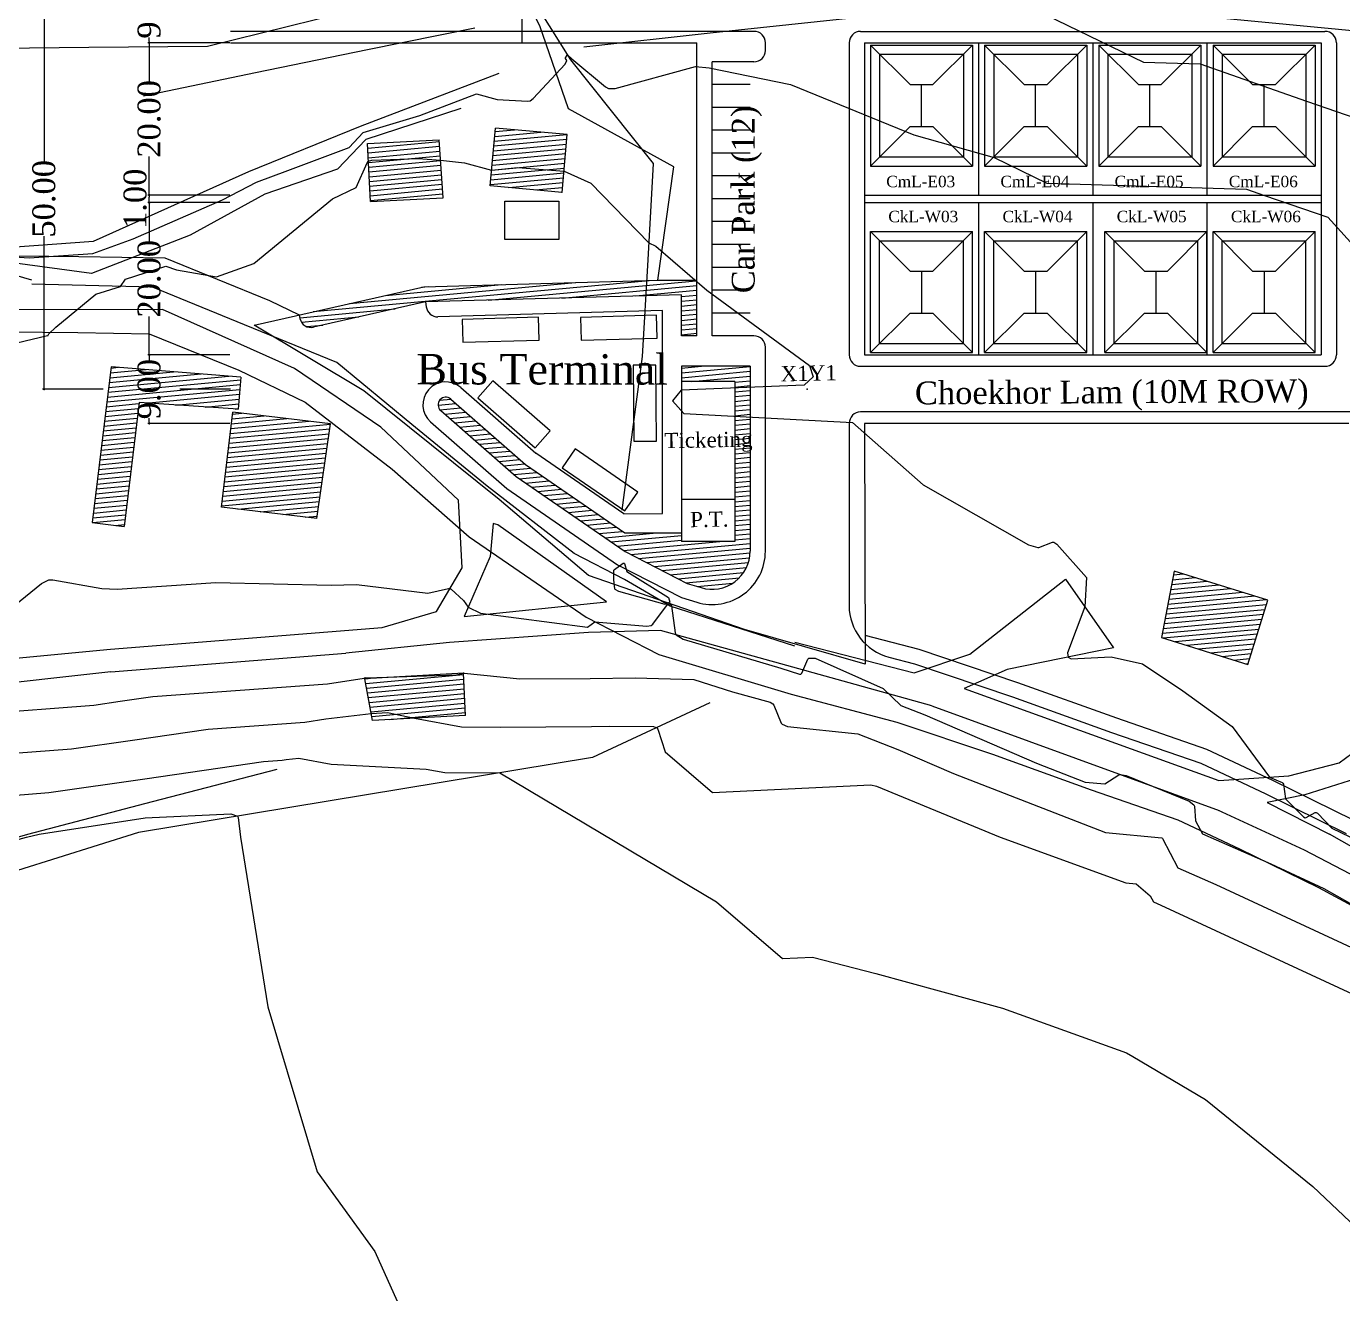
# Model space of a CAD drawing. Extents: x 15746 to 36625, y 87803 to 171760.
# Drawn here: x 17585.1 to 17758, y 88271.2 to 88437.6 of the extents above; entities that cross this region are included whole.
import ezdxf

# ---------------------------------------------------------------- set-up
doc = ezdxf.new("R2010")
doc.units = 0
doc.header["$LTSCALE"] = 5
doc.header["$MEASUREMENT"] = 0
for name, color, linetype in [('BOUNDARY', 7, 'FENCELINE2'), ('CONTOUR', 254, 'Continuous'), ('Demarcation', 7, 'Continuous'), ('EXISTING BUILDING', 21, 'Continuous'), ('EXISTING ROAD', 25, 'Continuous'), ('Hatch2', 254, 'Continuous'), ('NewBuilding', 7, 'Continuous'), ('Phase1', 7, 'Continuous'), ('RELIEF', 255, 'Continuous'), ('STREAM & RIVER FRONT', 161, 'Continuous'), ('text', 7, 'Continuous')]:
    doc.layers.add(name, color=color, linetype=linetype)
doc.styles.get("Standard").update_dxf_attribs({"font": 'TIMES.TTF', "height": 3})
doc.linetypes.add('FENCELINE2', pattern='A,0.25,-0.1,[132,ltypeshp.shx,S=0.1,R=0,X=-0.1,Y=0],-0.1,1', length=1.45)
doc.dimstyles.get("Standard").update_dxf_attribs({"dimtxt": 0.2, "dimasz": 0.3, "dimexe": 0.18, "dimexo": 0.0625, "dimgap": 0.09, "dimtad": 0, "dimzin": 0, "dimdsep": 46, "dimtxsty": 'Standard', "dimblk": 'DOT', "dimcen": 0.09, "dimadec": 0, "dimazin": 0, "dimtfac": 1, "dimtofl": 0, "dimtmove": 2, "dimatfit": 2, "dimfxl": 1, "dimtolj": 1, "dimtzin": 0, "dimarcsym": 0})
pattern_1 = [(5.3223326, (-52627.4863, 31781.70936), (-0.0579741825, 0.6223053866), [])]

# ---------------------------------------------------------------- blocks, each defined once
blk = doc.blocks.new('_Dot')
at = {"color": 0, "linetype": 'ByBlock', "lineweight": -2}
blk.add_line((-0.5, 0), (-1, 0), dxfattribs=at)
at = {"color": 0, "linetype": 'ByBlock', "const_width": 0.5}
blk.add_lwpolyline([(-0.25, 0, 1), (0.25, 0, 1)], format="xyb", close=True, dxfattribs=at)
blk = doc.blocks.new('*D35')
at = {"layer": 'Defpoints', "color": 0}
for p in [(17601.22, 88394.49), (17611.89, 88394.49), (17611.89, 88385.49)]:
    blk.add_point(p, dxfattribs=at)
at = {"layer": 'Demarcation', "color": 0, "lineweight": -2}
for p, q in [((17611.83, 88394.49), (17601.04, 88394.49)), ((17601.22, 88394.19), (17601.22, 88393.79)), ((17601.22, 88385.79), (17601.22, 88386.19)), ((17611.83, 88385.49), (17601.04, 88385.49))]:
    blk.add_line(p, q, dxfattribs=at)
at = {"layer": 'Demarcation', "color": 0, "lineweight": -2, "xscale": 0.3000000000000001, "yscale": 0.3000000000000001, "zscale": 0.3000000000000001}
for p, rotation in [((17601.22, 88394.49), 90), ((17601.22, 88385.49), 270)]:
    blk.add_blockref('_Dot', p, dxfattribs=dict(at, rotation=rotation))
at = {"layer": 'Demarcation', "color": 0, "insert": (17601.22, 88389.99), "char_height": 3, "attachment_point": 5, "rotation": 90}
blk.add_mtext('\\A1;9.00', dxfattribs=at)
blk = doc.blocks.new('*D36')
at = {"layer": 'Defpoints', "color": 0}
for p in [(17601.22, 88414.49), (17611.89, 88414.49), (17611.89, 88394.49)]:
    blk.add_point(p, dxfattribs=at)
at = {"layer": 'Demarcation', "color": 0, "lineweight": -2}
for p, q in [((17611.83, 88414.49), (17601.04, 88414.49)), ((17601.22, 88414.19), (17601.22, 88409.44)), ((17601.22, 88394.79), (17601.22, 88399.54)), ((17611.83, 88394.49), (17601.04, 88394.49))]:
    blk.add_line(p, q, dxfattribs=at)
at = {"layer": 'Demarcation', "color": 0, "lineweight": -2, "xscale": 0.3000000000000001, "yscale": 0.3000000000000001, "zscale": 0.3000000000000001}
for p, rotation in [((17601.22, 88414.49), 90), ((17601.22, 88394.49), 270)]:
    blk.add_blockref('_Dot', p, dxfattribs=dict(at, rotation=rotation))
at = {"layer": 'Demarcation', "color": 0, "insert": (17601.22, 88404.49), "char_height": 3, "attachment_point": 5, "rotation": 90}
blk.add_mtext('\\A1;20.00', dxfattribs=at)
blk = doc.blocks.new('*D37')
at = {"layer": 'Defpoints', "color": 0}
for p in [(17601.22, 88415.49), (17611.89, 88415.49), (17611.89, 88414.49)]:
    blk.add_point(p, dxfattribs=at)
at = {"layer": 'Demarcation', "color": 0, "lineweight": -2}
for p, q in [((17611.83, 88415.49), (17601.04, 88415.49)), ((17611.83, 88414.49), (17601.04, 88414.49)), ((17601.22, 88414.79), (17601.22, 88415.19))]:
    blk.add_line(p, q, dxfattribs=at)
at = {"layer": 'Demarcation', "color": 0, "lineweight": -2, "xscale": 0.3000000000000001, "yscale": 0.3000000000000001, "zscale": 0.3000000000000001}
for p, rotation in [((17601.22, 88415.49), 90), ((17601.22, 88414.49), 270)]:
    blk.add_blockref('_Dot', p, dxfattribs=dict(at, rotation=rotation))
at = {"layer": 'Demarcation', "color": 0, "insert": (17599.38, 88414.99), "char_height": 3, "attachment_point": 5, "rotation": 90}
blk.add_mtext('\\A1;1.00', dxfattribs=at)
blk = doc.blocks.new('*D38')
at = {"layer": 'Defpoints', "color": 0}
for p in [(17601.22, 88435.49), (17611.89, 88435.49), (17611.89, 88415.49)]:
    blk.add_point(p, dxfattribs=at)
at = {"layer": 'Demarcation', "color": 0, "lineweight": -2}
for p, q in [((17611.83, 88435.49), (17601.04, 88435.49)), ((17601.22, 88435.19), (17601.22, 88430.44)), ((17601.22, 88415.79), (17601.22, 88420.54)), ((17611.83, 88415.49), (17601.04, 88415.49))]:
    blk.add_line(p, q, dxfattribs=at)
at = {"layer": 'Demarcation', "color": 0, "lineweight": -2, "xscale": 0.3000000000000001, "yscale": 0.3000000000000001, "zscale": 0.3000000000000001}
for p, rotation in [((17601.22, 88435.49), 90), ((17601.22, 88415.49), 270)]:
    blk.add_blockref('_Dot', p, dxfattribs=dict(at, rotation=rotation))
at = {"layer": 'Demarcation', "color": 0, "insert": (17601.22, 88425.49), "char_height": 3, "attachment_point": 5, "rotation": 90}
blk.add_mtext('\\A1;20.00', dxfattribs=at)
blk = doc.blocks.new('*D39')
at = {"layer": 'Defpoints', "color": 0}
for p in [(17601.22, 88444.49), (17611.89, 88444.49), (17611.89, 88435.49)]:
    blk.add_point(p, dxfattribs=at)
at = {"layer": 'Demarcation', "color": 0, "lineweight": -2}
for p, q in [((17611.83, 88444.49), (17601.04, 88444.49)), ((17601.22, 88444.19), (17601.22, 88443.79)), ((17601.22, 88435.79), (17601.22, 88436.19)), ((17611.83, 88435.49), (17601.04, 88435.49))]:
    blk.add_line(p, q, dxfattribs=at)
at = {"layer": 'Demarcation', "color": 0, "lineweight": -2, "xscale": 0.3000000000000001, "yscale": 0.3000000000000001, "zscale": 0.3000000000000001}
for p, rotation in [((17601.22, 88444.49), 90), ((17601.22, 88435.49), 270)]:
    blk.add_blockref('_Dot', p, dxfattribs=dict(at, rotation=rotation))
at = {"layer": 'Demarcation', "color": 0, "insert": (17601.22, 88439.99), "char_height": 3, "attachment_point": 5, "rotation": 90}
blk.add_mtext('\\A1;9.00', dxfattribs=at)
blk = doc.blocks.new('*D44')
at = {"layer": 'Defpoints', "color": 0}
for p in [(17587.4, 88439.99), (17595.23, 88439.99), (17595.23, 88389.99)]:
    blk.add_point(p, dxfattribs=at)
at = {"layer": 'Demarcation', "color": 0, "lineweight": -2}
for p, q in [((17595.17, 88439.99), (17587.22, 88439.99)), ((17587.4, 88439.69), (17587.4, 88419.88)), ((17587.4, 88390.29), (17587.4, 88410.1)), ((17595.17, 88389.99), (17587.22, 88389.99))]:
    blk.add_line(p, q, dxfattribs=at)
at = {"layer": 'Demarcation', "color": 0, "lineweight": -2, "xscale": 0.3000000000000001, "yscale": 0.3000000000000001, "zscale": 0.3000000000000001}
for p, rotation in [((17587.4, 88439.99), 90), ((17587.4, 88389.99), 270)]:
    blk.add_blockref('_Dot', p, dxfattribs=dict(at, rotation=rotation))
at = {"layer": 'Demarcation', "color": 0, "insert": (17587.4, 88414.99), "char_height": 3, "attachment_point": 5, "rotation": 90}
blk.add_mtext('\\A1;50.00', dxfattribs=at)
blk = doc.blocks.new('wall')
at = {"layer": 'Phase1'}
for p, q in [((-5.5, 6.75), (-5.5, -6.75)), ((-5.5, 6.75), (5.5, 6.75)), ((5.5, 6.75), (5.5, -6.75)), ((-5.5, -6.75), (5.5, -6.75))]:
    blk.add_line(p, q, dxfattribs=at)
blk = doc.blocks.new('newbuilding')
at = {"layer": 'NewBuilding'}
h = blk.add_hatch(dxfattribs=at)
h.set_pattern_fill('ANSI31', color=254, scale=5, style=0)
edge = h.paths.add_edge_path()
edge.add_line((17652.16, 88529.49), (17663.16, 88529.49))
edge = h.paths.add_edge_path()
edge.add_line((17652.16, 88542.99), (17652.16, 88529.49))
edge = h.paths.add_edge_path()
edge.add_line((17663.16, 88542.99), (17663.16, 88529.49))
edge = h.paths.add_edge_path()
edge.add_line((17652.16, 88542.99), (17663.16, 88542.99))
at = {"layer": 'NewBuilding', "color": 253}
for p, q in [((17650.96, 88544.19), (17656.16, 88538.99)), ((17650.96, 88544.19), (17664.36, 88544.19)), ((17650.96, 88544.19), (17650.96, 88528.29)), ((17664.36, 88544.19), (17659.16, 88538.99)), ((17664.36, 88544.19), (17664.36, 88528.29)), ((17656.16, 88538.99), (17659.16, 88538.99)), ((17657.66, 88533.49), (17657.66, 88538.99)), ((17650.96, 88528.29), (17656.16, 88533.49)), ((17656.16, 88533.49), (17659.16, 88533.49)), ((17664.36, 88528.29), (17659.16, 88533.49)), ((17650.96, 88528.29), (17664.36, 88528.29))]:
    blk.add_line(p, q, dxfattribs=at)
at = {"layer": 'NewBuilding'}
blk.add_blockref('wall', (17657.66, 88536.24), dxfattribs=at)

msp = doc.modelspace()

# ---------------------------------------------------------------- hatches: boundary and pattern name
at = {"layer": 'EXISTING BUILDING'}
h = msp.add_hatch(dxfattribs=at)
h.set_pattern_fill('ANSI31', color=256, scale=5, angle=-39.67767, style=0)
h.set_pattern_definition(pattern_1)
h.paths.add_polyline_path([(17512.491, 88433.012), (17510.376, 88433.781), (17509.46, 88431.95), (17511.724, 88431.114)])
h.paths.add_polyline_path([(17534.858, 88352.871), (17530.131, 88352.745), (17530.246, 88348.069), (17534.983, 88348.143)])
h.paths.add_polyline_path([(17642.77, 88347.1), (17642.484, 88352.661), (17629.541, 88351.947), (17630.553, 88346.47)])
h = msp.add_hatch(dxfattribs=at)
h.set_pattern_fill('ANSI31', color=256, scale=5, angle=-39.67767, style=0)
h.set_pattern_definition(pattern_1)
h.paths.add_polyline_path([(17655.472, 88415.841), (17656.129, 88423.449), (17646.694, 88424.288), (17646.017, 88416.682)])
h = msp.add_hatch(dxfattribs=at)
h.set_pattern_fill('ANSI31', color=256, scale=5, angle=-39.67767, style=0)
h.set_pattern_definition(pattern_1)
h.paths.add_polyline_path([(17630.275, 88414.649), (17629.898, 88422.256), (17639.314, 88422.722), (17639.833, 88415.123)])
h = msp.add_hatch(dxfattribs=at)
h.set_pattern_fill('ANSI31', color=256, scale=5, angle=-39.67767, style=0)
h.set_pattern_definition(pattern_1)
h.paths.add_polyline_path([(17613.263, 88391.566), (17596.199, 88392.936), (17593.73, 88372.462), (17597.93, 88371.956), (17599.891, 88388.224), (17612.924, 88387.349)])
h.paths.add_polyline_path([(17623.256, 88372.988), (17610.695, 88374.485), (17612.187, 88386.974), (17625.023, 88385.44)])
h = msp.add_hatch(dxfattribs=at)
h.set_pattern_fill('ANSI31', color=256, scale=5, angle=-39.67767, style=0)
h.set_pattern_definition(pattern_1)
h.paths.add_polyline_path([(17745.51, 88353.838), (17748.155, 88362.291), (17735.871, 88366.074), (17734.203, 88357.376)])
at = {"layer": 'Hatch2'}
h = msp.add_hatch(dxfattribs=at)
h.set_pattern_fill('ANSI31', color=3, scale=5, angle=-39.6776674, style=0)
h.paths.add_polyline_path([(17666.443, 88402.264), (17666.558, 88404.268), (17637.276, 88403.44), (17620.911, 88399.748), (17621.021, 88399.26, 0.4142136), (17622.814, 88398.127), (17637.527, 88401.446)])
h.paths.add_polyline_path([(17671.158, 88402.398), (17671.158, 88396.99), (17673.158, 88396.99), (17673.158, 88404.124), (17672.942, 88404.31), (17668.027, 88404.31), (17666.558, 88404.268), (17666.443, 88402.264)])
h = msp.add_hatch(dxfattribs=at)
h.set_pattern_fill('ANSI31', color=3, scale=5, angle=-39.6776674, style=0)
h.paths.add_polyline_path([(17663.709, 88371.098), (17650.634, 88380.098), (17640.823, 88388.694, 1), (17639.505, 88387.189), (17649.404, 88378.516), (17663.75, 88368.641), (17671.897, 88364.461), (17673.714, 88363.913, 0.5028552), (17680.158, 88368.7), (17680.158, 88386.315), (17678.158, 88386.422), (17678.158, 88369.99), (17671.158, 88369.99), (17671.158, 88371.098)])
h.paths.add_polyline_path([(17680.158, 88390.227), (17678.158, 88390.142), (17678.158, 88386.422), (17680.158, 88386.315)])
h.paths.add_polyline_path([(17678.158, 88390.99), (17678.158, 88390.142), (17680.158, 88390.227), (17680.158, 88392.99), (17671.158, 88392.99), (17671.158, 88390.99)])

# ---------------------------------------------------------------- linework, layer by layer
at = {"layer": 'BOUNDARY'}
for points in [[(17695.249, 88353.858), (17679.418, 88358.429), (17658.935, 88365.493), (17647.176, 88375.488), (17629.39, 88389.777), (17614.983, 88398.41), (17637.276, 88403.44), (17668.027, 88404.31), (17670.126, 88419.19), (17656.303, 88426.823), (17652.547, 88437.719), (17646.948, 88448.558), (17646.505, 88452.866), (17649.602, 88470.779), (17641.387, 88507.966), (17646.607, 88539.291), (17645.821, 88552.32), (17645.524, 88553.598), (17665.005, 88555.419), (17677.24, 88556.466), (17708.153, 88565.611), (17744.369, 88579.333), (17772.259, 88576.398)], [(17758.819, 88385.49), (17755.413, 88385.49), (17741.946, 88385.49), (17727.371, 88385.49), (17716.041, 88385.49), (17695.158, 88385.49), (17695.249, 88353.858)]]:
    msp.add_lwpolyline(points, dxfattribs=at)
at = {"layer": 'CONTOUR', "color": 33}
for points in [[(17716.116, 88440.575), (17731.812, 88432.934), (17739.252, 88432.711), (17753.231, 88427.82), (17772.688, 88421.139)], [(17578.309, 88407.718), (17585.43, 88407.237), (17593.807, 88407.799), (17599.098, 88409.751), (17610.854, 88414.86), (17615.3, 88417.169), (17619.419, 88418.717), (17627.479, 88421.742), (17629.323, 88423.711), (17636.778, 88425.915), (17644.211, 88428.773), (17646.944, 88428.036), (17650.926, 88427.796), (17651.238, 88427.851), (17651.671, 88428.156), (17655.84, 88432.66), (17656.066, 88433.152), (17656.061, 88433.179), (17655.9, 88433.444), (17655.894, 88433.471), (17655.905, 88433.507), (17656.128, 88433.875), (17656.162, 88433.896), (17656.219, 88433.878), (17656.713, 88433.386), (17661.148, 88429.683), (17661.563, 88429.484), (17662.435, 88429.5), (17672.985, 88432.392), (17674.767, 88432.218), (17685.457, 88430.029), (17701.67, 88423.408), (17712.203, 88420.414), (17719.145, 88417.034), (17745.336, 88416.249), (17747.711, 88415.418), (17756.035, 88412.56), (17772.204, 88394.774)], [(17572.794, 88393.44), (17587.837, 88397.028), (17587.929, 88397.055), (17587.936, 88397.059), (17587.945, 88397.072), (17588.027, 88397.256), (17588.959, 88398.139), (17594.202, 88402.473), (17597.451, 88403.452), (17598.121, 88404.447), (17603.396, 88406.142), (17604.803, 88405.651), (17610.058, 88404.756), (17614.946, 88406.483), (17625.303, 88414.996), (17628.399, 88416.477), (17629.828, 88419.71), (17630.013, 88419.926), (17630.479, 88420.082), (17636.573, 88420.274), (17639.494, 88420.081), (17642.632, 88419.732), (17646.201, 88418.74), (17649.643, 88419.108), (17655.711, 88418.603), (17659.215, 88417.026), (17666.84, 88409.211), (17667.768, 88408.778), (17674.447, 88403.01), (17687.953, 88393.083), (17688.431, 88391.614), (17687.246, 88390.529), (17671.075, 88389.84), (17669.94, 88388.461), (17671.466, 88386.781), (17693.608, 88385.594), (17702.879, 88377.413), (17716.726, 88369.551), (17717.933, 88369.184), (17718.096, 88369.202), (17719.883, 88369.874), (17720.05, 88369.879), (17720.458, 88369.636), (17724.357, 88365.238), (17724.113, 88361.415), (17721.826, 88355.342), (17721.914, 88354.783), (17722.325, 88354.577), (17727.591, 88354.838), (17731.705, 88353.918), (17736.995, 88350.381), (17743.481, 88345.694), (17748.384, 88339.035), (17750.025, 88338.337), (17750.137, 88338.249), (17750.199, 88338.107), (17750.489, 88336.185), (17752.83, 88333.81), (17753.073, 88333.689), (17753.19, 88333.706), (17754.372, 88334.356), (17754.49, 88334.373), (17754.685, 88334.271), (17756.545, 88332.301), (17763.589, 88328.963)], [(17663.591, 88367.148), (17663.657, 88367.082), (17663.965, 88366.042), (17669.424, 88362.633), (17669.591, 88362.011), (17668.975, 88361.708), (17662.902, 88363.407), (17662.424, 88363.688), (17662.383, 88363.774), (17662.247, 88364.944), (17662.239, 88366.126), (17662.263, 88366.217), (17662.342, 88366.307), (17663.461, 88367.129), (17663.591, 88367.148)], [(17576.504, 88355.905), (17587.057, 88364.449), (17588.023, 88364.924), (17588.54, 88364.947), (17594.974, 88363.789), (17597.003, 88363.736), (17609.963, 88364.589), (17625.119, 88364.24), (17628.425, 88364.325), (17637.836, 88363.171), (17640.512, 88363.818), (17640.732, 88363.815), (17640.887, 88363.732), (17642.511, 88362.239), (17643.114, 88361.337), (17644.735, 88360.573), (17658.784, 88358.706), (17659.755, 88359.405), (17666.593, 88358.858), (17667.132, 88358.949), (17667.356, 88359.112), (17669.283, 88361.681), (17669.586, 88361.775), (17669.828, 88361.521), (17670.297, 88358), (17670.437, 88357.725), (17671.342, 88357.14), (17684.208, 88353.316), (17686.623, 88352.532), (17686.832, 88352.545), (17686.961, 88352.67), (17687.728, 88354.527), (17687.862, 88354.649), (17688.677, 88354.64), (17697.612, 88350.676), (17699.966, 88348.428), (17703.112, 88347.187), (17717.768, 88340.852), (17724.156, 88338.382), (17726.767, 88338.129), (17728.604, 88339.312), (17728.769, 88339.367), (17729.535, 88339.247), (17737.829, 88335.852), (17738.447, 88335.373), (17738.504, 88335.227), (17738.673, 88333.283), (17739.562, 88331.58), (17748.53, 88327.639), (17755.493, 88324.413), (17767.465, 88317.666)], [(17578.987, 88347.349), (17593.94, 88348.487), (17597.396, 88348.986), (17601.678, 88349.604), (17624.64, 88351.272), (17629.475, 88352.034), (17629.596, 88352.109), (17629.816, 88352.064), (17641.569, 88352.442), (17642.471, 88352.688), (17642.472, 88352.69), (17642.483, 88352.706), (17642.485, 88352.707), (17642.492, 88352.708), (17642.587, 88352.694), (17649.923, 88351.925), (17659.127, 88351.974), (17665.036, 88352.054), (17672.776, 88351.836), (17677.837, 88350.216), (17682.778, 88348.854), (17683.135, 88348.659), (17683.266, 88348.484), (17684.229, 88346.134), (17684.369, 88345.963), (17685.059, 88345.688), (17694.281, 88344.727), (17699.565, 88342.642), (17706.877, 88339.482), (17726.836, 88331.765), (17734.225, 88331.05), (17734.341, 88330.95), (17736.342, 88327.115), (17741.323, 88324.925), (17759.158, 88316.662)], [(17581.096, 88341.985), (17590.991, 88342.739), (17599.013, 88343.897), (17608.952, 88345.333), (17621.663, 88346.255), (17624.438, 88346.692), (17630.383, 88347.392), (17632.536, 88347.499), (17636.062, 88346.753), (17642.246, 88345.651), (17647.307, 88345.601), (17659.332, 88345.665), (17661.652, 88345.698), (17667.455, 88345.674), (17667.901, 88345.521), (17668.051, 88345.317), (17669, 88342.344), (17675.214, 88336.992), (17696, 88338.014), (17696.736, 88337.821), (17712.998, 88331.157), (17729.514, 88325.149), (17730.852, 88325.019), (17732.723, 88323.413), (17733.122, 88322.647), (17734.117, 88322.211), (17762.824, 88308.91)], [(17583.206, 88336.622), (17588.041, 88336.99), (17600.63, 88338.808), (17616.227, 88341.06), (17618.686, 88341.238), (17619.223, 88341.322), (17620.869, 88341.517), (17625.124, 88340.743), (17637.62, 88340.086), (17640.071, 88339.649), (17647.28, 88339.578), (17675.743, 88322.663), (17684.407, 88315.2), (17688.363, 88315.394), (17696.659, 88313.232), (17713.324, 88308.654), (17729.591, 88302.818), (17730.407, 88302.307), (17739.978, 88296.658), (17754.058, 88285.246), (17762.996, 88276.79), (17769.12, 88251.968)], [(17584.134, 88330.881), (17585.118, 88331.121), (17586.767, 88331.524), (17600.685, 88333.693), (17611.928, 88334.208), (17612.806, 88333.893), (17612.909, 88333.706), (17613.199, 88331.148), (17616.804, 88308.84), (17623.268, 88287.186), (17630.865, 88276.721), (17638.121, 88260.544)]]:
    msp.add_lwpolyline(points, dxfattribs=at)
at = {"layer": 'EXISTING BUILDING'}
for p, q in [((17613.263, 88391.566), (17612.924, 88387.349)), ((17625.023, 88385.44), (17612.187, 88386.974)), ((17623.256, 88372.988), (17625.023, 88385.44)), ((17593.73, 88372.462), (17597.93, 88371.956))]:
    msp.add_line(p, q, dxfattribs=at)
for points in [[(17655.472, 88415.841), (17646.017, 88416.682), (17646.694, 88424.288)], [(17655.472, 88415.841), (17656.129, 88423.449), (17646.694, 88424.288)], [(17630.275, 88414.649), (17629.898, 88422.256), (17639.314, 88422.722)], [(17630.275, 88414.649), (17639.833, 88415.123), (17639.314, 88422.722)], [(17613.263, 88391.566), (17596.199, 88392.936), (17593.73, 88372.462)], [(17612.924, 88387.349), (17599.891, 88388.224), (17597.93, 88371.956)], [(17623.256, 88372.988), (17610.695, 88374.485), (17612.187, 88386.974)], [(17735.871, 88366.074), (17734.203, 88357.376), (17745.51, 88353.838)], [(17745.51, 88353.838), (17748.155, 88362.291), (17735.871, 88366.074)], [(17642.77, 88347.1), (17642.484, 88352.661), (17629.541, 88351.947)], [(17642.77, 88347.1), (17630.553, 88346.47), (17629.541, 88351.947)]]:
    msp.add_lwpolyline(points, dxfattribs=at)
at = {"layer": 'EXISTING ROAD'}
for p, q in [((17585.801, 88404.297), (17565.977, 88410.039)), ((17631.638, 88384.99), (17641.831, 88375.422)), ((17647.022, 88372.176), (17646.389, 88372.339)), ((17596.114, 88355.84), (17631.802, 88358.665)), ((17686.01, 88356.747), (17701.702, 88352.71)), ((17596.172, 88352.838), (17627.024, 88355.291))]:
    msp.add_line(p, q, dxfattribs=at)
at = {"layer": 'EXISTING ROAD', "color": 7}
for p, q in [((17584.083, 88407.52), (17591.974, 88407.428)), ((17591.974, 88407.428), (17603.265, 88407.222))]:
    msp.add_line(p, q, dxfattribs=at)
at = {"layer": 'EXISTING ROAD'}
for points in [[(17631.638, 88384.99), (17620.307, 88392.714), (17602.976, 88400.469), (17582.821, 88400.416), (17569.129, 88403.455)], [(17686.01, 88356.247), (17669.656, 88361.473), (17663.656, 88364.996), (17657.049, 88368.42), (17645.601, 88377.232), (17635.731, 88385.362), (17625.86, 88393.493), (17613.745, 88398.439), (17601.63, 88403.384), (17585.801, 88403.797)], [(17631.802, 88358.665), (17638.935, 88360.769), (17642.333, 88366.532), (17641.831, 88375.422)], [(17646.389, 88372.339), (17645.992, 88367.997), (17642.597, 88360.141), (17661.293, 88362.031), (17647.022, 88372.176)], [(17701.702, 88352.71), (17709.012, 88355.157), (17721.585, 88365.039), (17727.887, 88356.005), (17713.933, 88353.154), (17708.281, 88350.687), (17724.994, 88344.631), (17741.708, 88338.576), (17750.917, 88339.21), (17757.514, 88340.899), (17760.838, 88343.333), (17762.482, 88347.511), (17769.474, 88344.87), (17760.494, 88339.051), (17753.022, 88336.697), (17748.058, 88335.694), (17756.278, 88331.542)], [(17510.064, 88358.46), (17510.075, 88348.472), (17510.655, 88341.931), (17513.71, 88339.034), (17530.844, 88342.621), (17531.767, 88347.972), (17533.296, 88347.983), (17535.111, 88343.764), (17544.213, 88346.091), (17561.854, 88350.282), (17579.986, 88354.313), (17596.114, 88355.84)], [(17704.037, 88348.373), (17684.989, 88353.697), (17668.361, 88358.301), (17658.933, 88358.003), (17640.663, 88356.713), (17627.024, 88355.291)], [(17596.172, 88352.838), (17577.637, 88350.777), (17562.432, 88347.527), (17539.104, 88341.485), (17523.559, 88337.506), (17509.278, 88333.919)], [(17704.037, 88348.373), (17722.895, 88341.497), (17741.754, 88334.622)], [(17768.917, 88321.115), (17752.984, 88329.436), (17741.593, 88334.681)], [(17803.589, 88311.472), (17793.988, 88313.755), (17771.86, 88322.688), (17756.278, 88331.542)]]:
    msp.add_lwpolyline(points, dxfattribs=at)
at = {"layer": 'Phase1'}
for p, q in [((17650.158, 88444.49), (17650.158, 88435.49)), ((17694.658, 88436.99), (17755.658, 88436.99)), ((17650.158, 88435.49), (17673.158, 88435.49)), ((17693.158, 88435.49), (17693.158, 88394.49)), ((17695.158, 88435.49), (17695.158, 88394.49)), ((17695.158, 88435.49), (17755.158, 88435.49)), ((17710.158, 88435.49), (17710.158, 88415.49)), ((17725.158, 88435.49), (17725.158, 88415.49)), ((17740.158, 88435.49), (17740.158, 88415.49)), ((17755.158, 88435.49), (17755.158, 88394.49)), ((17757.158, 88435.49), (17757.158, 88394.49)), ((17680.658, 88432.99), (17675.158, 88432.99)), ((17680.158, 88429.99), (17675.158, 88429.99)), ((17680.158, 88426.99), (17675.158, 88426.99)), ((17680.158, 88423.99), (17675.158, 88423.99)), ((17680.158, 88420.99), (17675.158, 88420.99)), ((17680.158, 88417.99), (17675.158, 88417.99)), ((17695.158, 88415.49), (17755.158, 88415.49)), ((17680.158, 88414.99), (17675.158, 88414.99)), ((17695.158, 88414.49), (17755.158, 88414.49)), ((17710.158, 88414.49), (17710.158, 88394.49)), ((17725.158, 88414.49), (17725.158, 88394.49)), ((17740.158, 88414.49), (17740.158, 88394.49)), ((17680.158, 88411.99), (17675.158, 88411.99)), ((17680.158, 88408.99), (17675.158, 88408.99)), ((17603.265, 88407.222), (17617.028, 88401.613)), ((17680.158, 88405.99), (17675.158, 88405.99)), ((17668.027, 88404.31), (17673.158, 88404.31)), ((17617.028, 88401.613), (17620.911, 88399.748)), ((17671.158, 88402.398), (17637.527, 88401.446)), ((17680.158, 88402.99), (17675.158, 88402.99)), ((17620.911, 88399.748), (17621.021, 88399.26)), ((17637.527, 88401.446), (17622.814, 88398.127)), ((17637.527, 88401.446), (17637.608, 88400.803)), ((17668.658, 88400.326), (17639.138, 88399.491)), ((17680.158, 88399.99), (17675.158, 88399.99)), ((17601.218, 88397.257), (17612.972, 88392.467)), ((17673.158, 88396.99), (17671.158, 88396.99)), ((17680.658, 88396.99), (17675.158, 88396.99)), ((17680.158, 88392.99), (17671.158, 88392.99)), ((17671.158, 88392.99), (17671.158, 88390.99)), ((17694.658, 88392.99), (17755.658, 88392.99)), ((17695.158, 88394.49), (17755.158, 88394.49)), ((17612.972, 88392.467), (17621.708, 88388.271)), ((17611.89, 88389.99), (17605.254, 88389.99)), ((17642.141, 88390.198), (17651.983, 88381.575)), ((17678.158, 88390.99), (17671.158, 88390.99)), ((17671.158, 88390.99), (17671.158, 88369.99)), ((17640.823, 88388.694), (17650.634, 88380.098)), ((17639.505, 88387.189), (17649.404, 88378.516)), ((17638.187, 88385.685), (17648.173, 88376.935)), ((17663.566, 88373.602), (17651.983, 88381.575)), ((17650.634, 88380.098), (17663.709, 88371.098)), ((17648.173, 88376.935), (17662.723, 88366.921)), ((17678.158, 88375.49), (17671.158, 88375.49)), ((17663.566, 88373.602), (17668.658, 88373.64)), ((17663.709, 88371.098), (17671.158, 88371.098)), ((17663.75, 88368.641), (17671.897, 88364.461)), ((17678.158, 88369.99), (17671.158, 88369.99)), ((17662.723, 88366.921), (17671.146, 88362.599)), ((17671.897, 88364.461), (17673.714, 88363.913)), ((17671.146, 88362.599), (17673.137, 88361.999))]:
    msp.add_line(p, q, dxfattribs=at)
at = {"layer": 'Phase1', "color": 7}
for p, q in [((17680.658, 88436.99), (17650.158, 88436.99)), ((17673.158, 88396.99), (17673.158, 88435.49)), ((17682.158, 88434.49), (17682.158, 88435.49)), ((17675.158, 88396.99), (17675.158, 88432.99)), ((17671.158, 88396.99), (17671.158, 88402.398)), ((17668.658, 88373.64), (17668.658, 88400.326)), ((17682.158, 88368.7), (17682.158, 88395.49)), ((17680.158, 88392.99), (17680.158, 88368.7)), ((17678.158, 88390.99), (17678.158, 88369.99)), ((17649.404, 88378.516), (17663.75, 88368.641)), ((17663.75, 88368.641), (17671.897, 88364.461)), ((17671.897, 88364.461), (17673.714, 88363.913))]:
    msp.add_line(p, q, dxfattribs=at)
at = {"layer": 'Phase1', "color": 254}
msp.add_line((17611.89, 88435.49), (17650.158, 88435.49), dxfattribs=at)
msp.add_lwpolyline([(17650.158, 88436.99), (17611.89, 88436.99)], dxfattribs=at)
at = {"layer": 'Phase1'}
for points in [[(17647.912, 88414.666), (17655.012, 88414.666), (17655.012, 88409.666), (17647.912, 88409.666), (17647.912, 88414.666)], [(17695.238, 88357.693), (17702.314, 88355.833), (17715.291, 88351.464), (17728.283, 88346.792), (17740.099, 88342.692), (17748.779, 88338.622), (17759.375, 88333.404)]]:
    msp.add_lwpolyline(points, dxfattribs=at)
for points in [[(17642.431, 88396.158), (17652.428, 88396.436), (17652.344, 88399.435), (17642.348, 88399.157)], [(17657.945, 88396.414), (17667.941, 88396.691), (17667.858, 88399.69), (17657.862, 88399.412)], [(17664.783, 88393.135), (17664.857, 88383.135), (17667.857, 88383.157), (17667.783, 88393.157)], [(17644.387, 88388.841), (17651.925, 88382.27), (17653.896, 88384.531), (17646.359, 88391.102)], [(17655.459, 88379.658), (17663.696, 88373.986), (17665.397, 88376.457), (17657.161, 88382.128)]]:
    msp.add_lwpolyline(points, close=True, dxfattribs=at)
at = {"layer": 'Phase1', "color": 7}
msp.add_lwpolyline([(17582.614, 88397.537), (17591.824, 88397.429), (17601.218, 88397.257), (17612.972, 88392.467), (17621.708, 88388.271), (17633.153, 88379.459), (17643.253, 88370.61), (17658.612, 88360.038), (17668.141, 88355.149), (17685.537, 88349.903), (17699.445, 88346.247), (17712.003, 88342.02), (17724.952, 88337.363), (17736.327, 88333.416), (17744.447, 88329.609), (17754.799, 88324.511), (17767.48, 88317.7)], dxfattribs=at)
msp.add_lwpolyline([(17763.913, 88386.99), (17694.658, 88386.99, 0.4142136), (17693.158, 88385.49), (17693.158, 88361.569, 0.340789), (17698.378, 88354.799), (17701.74, 88353.916), (17714.633, 88349.576), (17727.617, 88344.907), (17739.344, 88340.837), (17747.912, 88336.82), (17758.46, 88331.626)], format="xyb", dxfattribs=at)
at = {"layer": 'Phase1'}
for centre, radius, start, end in [((17680.658, 88435.49), 1.5, 360, 90), ((17694.658, 88435.49), 1.5, 90, 180), ((17755.658, 88435.49), 1.5, 0, 90), ((17680.658, 88434.49), 1.5, 270, 360), ((17639.096, 88400.99), 1.5, 187.16724, 271.62084), ((17622.484, 88399.59), 1.5, 192.71365, 282.71365), ((17680.658, 88395.49), 1.5, 360, 90), ((17694.658, 88394.49), 1.5, 180, 270), ((17755.658, 88394.49), 1.5, 270, 0), ((17640.164, 88387.941), 3, 48.77576, 228.77576), ((17640.164, 88387.941), 1, 48.77576, 228.77576)]:
    msp.add_arc(centre, radius, start, end, dxfattribs=at)
at = {"layer": 'Phase1', "color": 7}
for radius in [7, 5]:
    msp.add_arc((17675.158, 88368.7), radius, 253.2169, 360, dxfattribs=at)
at = {"layer": 'Phase1'}
msp.add_point((17687.658, 88389.99), dxfattribs=at)
at = {"layer": 'RELIEF'}
for points in [[(17658.305, 88434.955), (17674.895, 88436.784), (17695.568, 88439), (17716.241, 88441.217), (17736.838, 88439.243), (17757.436, 88437.27), (17778.033, 88435.296), (17796.109, 88425.481), (17809.47, 88422.364), (17822.831, 88419.248)], [(17600.478, 88428.531), (17615.195, 88431.564), (17629.913, 88434.597), (17643.992, 88437.43)], [(17580.581, 88408.461), (17593.911, 88409.421), (17614.289, 88418.592), (17628.991, 88424.551), (17647.175, 88431.51)], [(17642.13, 88426.853), (17629.687, 88422.789), (17625.936, 88418.878), (17616.401, 88415.62), (17606.589, 88410.229), (17593.638, 88405.167), (17576.79, 88407.464)], [(17617.971, 88340.034), (17601.596, 88335.766), (17585.221, 88331.497), (17563.002, 88325.009), (17540.782, 88318.521), (17531.859, 88315.186)]]:
    msp.add_lwpolyline(points, dxfattribs=at)
at = {"layer": 'STREAM & RIVER FRONT'}
for points in [[(17841.347, 88602.067), (17822.905, 88598.61), (17804.463, 88595.152), (17791.31, 88593.566), (17778.157, 88591.98), (17760.219, 88589.219), (17746.088, 88583.539), (17731.956, 88577.858), (17713.344, 88567.673), (17694.731, 88557.488), (17677.032, 88555.944), (17659.333, 88554.4), (17645.646, 88552.66), (17646.607, 88539.291), (17643.997, 88523.628), (17641.387, 88507.966), (17645.494, 88489.372), (17649.602, 88470.779), (17646.505, 88452.866), (17640.329, 88442.262), (17626.628, 88439.357), (17608.884, 88435.016)], [(17646.948, 88448.558), (17656.571, 88433.246), (17667.433, 88419.629), (17666.711, 88406.959), (17665.989, 88394.29), (17663.317, 88374.112)], [(17608.884, 88435.016), (17593.265, 88434.859), (17577.645, 88434.703)], [(17674.869, 88348.772), (17659.464, 88341.588), (17639.587, 88338.31), (17619.709, 88335.032), (17599.832, 88331.753), (17583.91, 88326.746), (17567.989, 88321.739), (17552.067, 88316.731), (17536.644, 88311.217)]]:
    msp.add_lwpolyline(points, dxfattribs=at)

# ---------------------------------------------------------------- block references
at = {"layer": 'Phase1'}
for p in [(45, -109), (60, -109), (75, -109), (90, -109)]:
    msp.add_blockref('newbuilding', p, dxfattribs=at)
at = {"layer": 'Phase1', "xscale": -1, "rotation": 180.0000000001111}
for p in [(45, 176938.98), (60, 176938.98), (75.8, 176938.98), (90, 176938.98)]:
    msp.add_blockref('newbuilding', p, dxfattribs=at)

# ---------------------------------------------------------------- texts
at = {"layer": 'text', "attachment_point": 1}
for s, insert, char_height, width, rotation in [('Car Park (12)', (17677.744, 88402.583), 3, 25.1412, 90), ('Bus Terminal', (17636.312, 88394.613), 4, 34.02699, 359.94488), ('X1Y1', (17684.13, 88392.997), 2, 7.5657, 1.32233), ('Choekhor Lam (10M ROW)', (17701.789, 88390.988), 3, 52.84538, 0.32233), ('Ticketing', (17668.873, 88384.23), 2, 12.84719, 1), ('P.T.', (17672.261, 88373.85), 2, 5.23515, 1)]:
    msp.add_mtext(s, dxfattribs=dict(at, insert=insert, char_height=char_height, width=width, rotation=rotation))
at = {"layer": 'text', "char_height": 1.5, "attachment_point": 1, "line_spacing_factor": 1.5}
for s, insert, width in [('CmL-E03', (17698.033, 88418.014), 9.8102), ('CmL-E04', (17713.033, 88418.014), 9.8102), ('CmL-E05', (17728.033, 88418.014), 9.8102), ('CmL-E06', (17743.033, 88418.014), 9.8102), ('CkL-W03', (17698.307, 88413.414), 8.8334), ('CkL-W04', (17713.307, 88413.414), 8.8334), ('CkL-W05', (17728.307, 88413.414), 8.8334), ('CkL-W06', (17743.307, 88413.414), 8.8334)]:
    msp.add_mtext(s, dxfattribs=dict(at, insert=insert, width=width))

# ---------------------------------------------------------------- dimensions: what is measured, and where the dimension line sits
at = {"layer": 'Demarcation'}
for base, p1, p2, picture, middle in [((17601.224, 88444.49), (17611.89, 88435.49), (17611.89, 88444.49), '*D39', (17601.224, 88439.99)), ((17587.404, 88439.99), (17595.231, 88389.99), (17595.231, 88439.99), '*D44', (17587.404, 88414.99)), ((17601.224, 88435.49), (17611.89, 88415.49), (17611.89, 88435.49), '*D38', (17601.224, 88425.49)), ((17601.224, 88415.49), (17611.89, 88414.49), (17611.89, 88415.49), '*D37', (17599.379, 88414.99)), ((17601.224, 88414.49), (17611.89, 88394.49), (17611.89, 88414.49), '*D36', (17601.224, 88404.49)), ((17601.224, 88394.49), (17611.89, 88385.49), (17611.89, 88394.49), '*D35', (17601.224, 88389.99))]:
    dim = msp.add_linear_dim(base=base, p1=p1, p2=p2, angle=90, dimstyle='Standard', dxfattribs=at)
    dim.commit()
    dim.dimension.update_dxf_attribs({"geometry": picture, "text_midpoint": middle})

doc.saveas('drawing.dxf')
